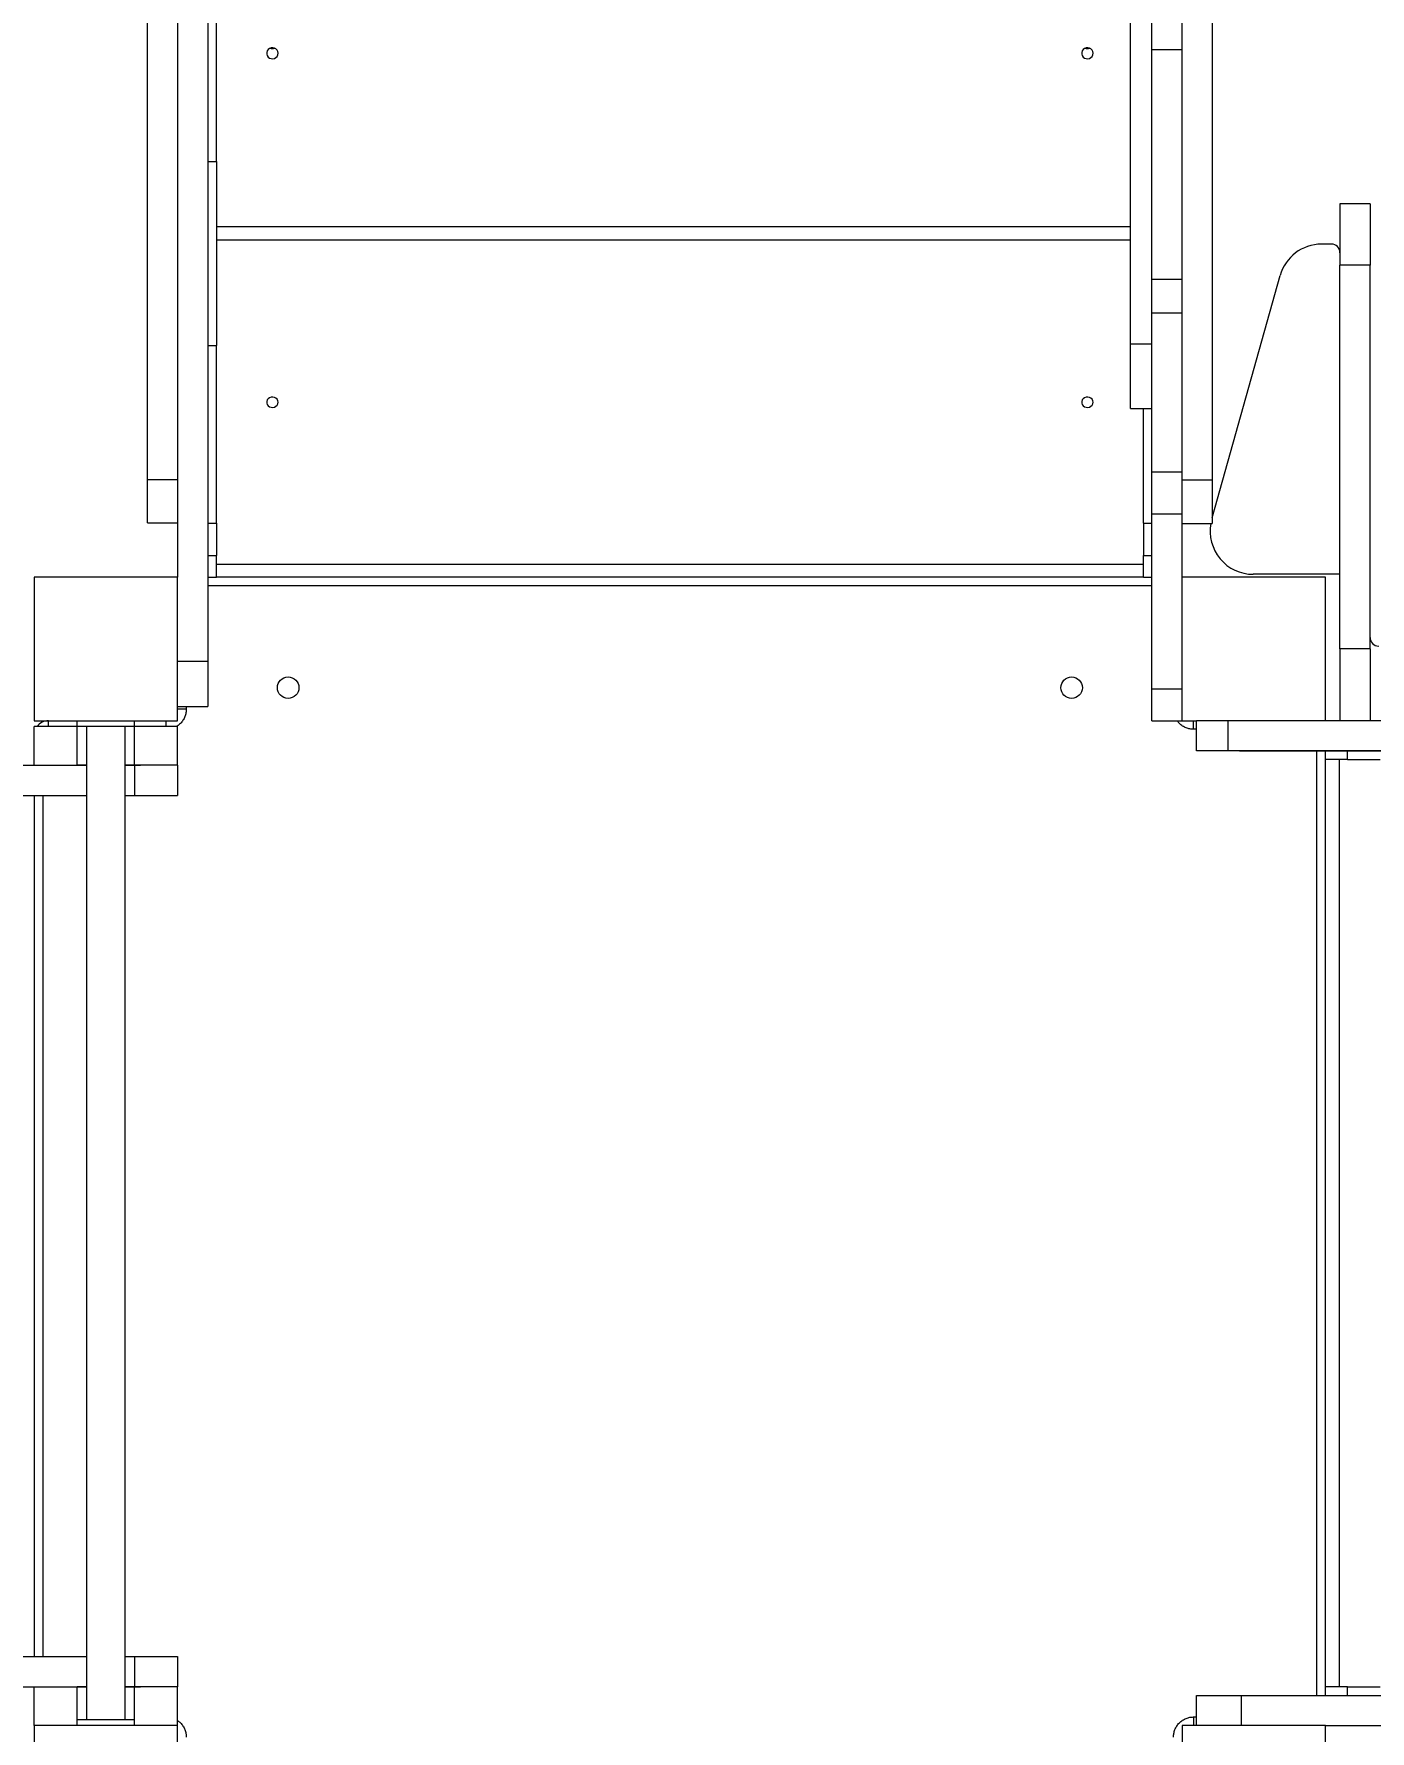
# Model space of a CAD drawing. Header units: millimetres. Extents: x -5785 to 6370, y -5702 to 4322.
# Drawn here: x -1774 to -842, y -1425 to -243 of the extents above; entities that cross this region are included whole.
import ezdxf

# ---------------------------------------------------------------- set-up
doc = ezdxf.new("R2010")
doc.units = ezdxf.units.MM
for name, color, linetype in [('DIKOM_ОБЪЕКТ', 7, 'Continuous'), ('DIKOM_РАЗМЕР_ЗОНА', 7, 'Continuous'), ('DIKOM_РАЗМЕР_ОБЪЕКТА', 7, 'Continuous')]:
    doc.layers.add(name, color=color, linetype=linetype)
doc.styles.add('style1', font='arial.ttf', dxfattribs={"width": 0.8})
doc.dimstyles.new('1-50', dxfattribs={"dimtxt": 300, "dimasz": 200, "dimexe": 100, "dimexo": 0, "dimgap": 100, "dimtad": 1, "dimtxsty": 'style1', "dimcen": 200, "dimclrd": 7, "dimclre": 7, "dimclrt": 7, "dimadec": 1, "dimazin": 2, "dimtfac": 1, "dimtmove": 0, "dimatfit": 2, "dimfxl": 0, "dimlwd": 25, "dimlwe": 18, "dimarcsym": 0})

# ---------------------------------------------------------------- blocks, each defined once
blk = doc.blocks.new('*D10')
at = {"layer": 'Defpoints', "color": 0, "transparency": 16777216}
for p in [(3537.6, 1026.6), (-3784.6, -1373.4), (3537.6, -3958.5)]:
    blk.add_point(p, dxfattribs=at)
at = {"layer": 'DIKOM_РАЗМЕР_ОБЪЕКТА', "color": 7, "lineweight": 18, "transparency": 16777216}
for p, q in [((3537.6, 1026.6), (3537.6, -4058.5)), ((-3784.6, -1373.4), (-3784.6, -4058.5))]:
    blk.add_line(p, q, dxfattribs=at)
at = {"layer": 'DIKOM_РАЗМЕР_ОБЪЕКТА', "color": 7, "lineweight": 25, "transparency": 16777216}
blk.add_line((-3584.6, -3958.5), (3337.6, -3958.5), dxfattribs=at)
at = {"layer": 'DIKOM_РАЗМЕР_ОБЪЕКТА', "color": 7, "transparency": 16777216}
for points in [[(-3584.6, -3925.1), (-3584.6, -3991.8), (-3784.6, -3958.5)], [(3337.6, -3925.1), (3337.6, -3991.8), (3537.6, -3958.5)]]:
    blk.add_solid(points, dxfattribs=at)
at = {"layer": 'DIKOM_РАЗМЕР_ОБЪЕКТА', "color": 7, "transparency": 16777216, "insert": (54.7, -3705.2), "char_height": 300, "attachment_point": 5, "style": 'style1'}
blk.add_mtext('7300', dxfattribs=at)
blk = doc.blocks.new('*D11')
at = {"layer": 'Defpoints', "color": 0, "transparency": 16777216}
for p in [(1426.5, 2828.6), (-973.5, -2755.3), (4484.2, -2755.3)]:
    blk.add_point(p, dxfattribs=at)
at = {"layer": 'DIKOM_РАЗМЕР_ОБЪЕКТА', "color": 7, "lineweight": 18, "transparency": 16777216}
for p, q in [((1426.5, 2828.6), (4584.2, 2828.6)), ((-973.5, -2755.3), (4584.2, -2755.3))]:
    blk.add_line(p, q, dxfattribs=at)
at = {"layer": 'DIKOM_РАЗМЕР_ОБЪЕКТА', "color": 7, "lineweight": 25, "transparency": 16777216}
blk.add_line((4484.2, 2628.6), (4484.2, -2555.3), dxfattribs=at)
at = {"layer": 'DIKOM_РАЗМЕР_ОБЪЕКТА', "color": 7, "transparency": 16777216}
for points in [[(4450.8, 2628.6), (4517.5, 2628.6), (4484.2, 2828.6)], [(4450.8, -2555.3), (4517.5, -2555.3), (4484.2, -2755.3)]]:
    blk.add_solid(points, dxfattribs=at)
at = {"layer": 'DIKOM_РАЗМЕР_ОБЪЕКТА', "color": 7, "transparency": 16777216, "insert": (4231, -38.9), "char_height": 300, "attachment_point": 5, "rotation": 90, "style": 'style1'}
blk.add_mtext('5600', dxfattribs=at)
blk = doc.blocks.new('*D12')
at = {"layer": 'Defpoints', "color": 0, "transparency": 16777216}
for p in [(5537.6, 1304.2), (-5784.6, -573.4), (5537.6, -5602.2)]:
    blk.add_point(p, dxfattribs=at)
at = {"layer": 'DIKOM_РАЗМЕР_ЗОНА', "color": 7, "lineweight": 18, "transparency": 16777216}
for p, q in [((5537.6, 1304.2), (5537.6, -5702.2)), ((-5784.6, -573.4), (-5784.6, -5702.2))]:
    blk.add_line(p, q, dxfattribs=at)
at = {"layer": 'DIKOM_РАЗМЕР_ЗОНА', "color": 7, "lineweight": 25, "transparency": 16777216}
blk.add_line((-5584.6, -5602.2), (5337.6, -5602.2), dxfattribs=at)
at = {"layer": 'DIKOM_РАЗМЕР_ЗОНА', "color": 7, "transparency": 16777216}
for points in [[(-5584.6, -5568.9), (-5584.6, -5635.6), (-5784.6, -5602.2)], [(5337.6, -5568.9), (5337.6, -5635.6), (5537.6, -5602.2)]]:
    blk.add_solid(points, dxfattribs=at)
at = {"layer": 'DIKOM_РАЗМЕР_ЗОНА', "color": 7, "transparency": 16777216, "insert": (-41.5, -5349), "char_height": 300, "attachment_point": 5, "style": 'style1'}
blk.add_mtext('11300', dxfattribs=at)
blk = doc.blocks.new('*D13')
at = {"layer": 'Defpoints', "color": 0, "transparency": 16777216}
for p in [(630.3, 4321.7), (-1263.4, -4255.3), (6269.7, -4255.3)]:
    blk.add_point(p, dxfattribs=at)
at = {"layer": 'DIKOM_РАЗМЕР_ЗОНА', "color": 7, "lineweight": 18, "transparency": 16777216}
for p, q in [((630.3, 4321.7), (6369.7, 4321.7)), ((-1263.4, -4255.3), (6369.7, -4255.3))]:
    blk.add_line(p, q, dxfattribs=at)
at = {"layer": 'DIKOM_РАЗМЕР_ЗОНА', "color": 7, "lineweight": 25, "transparency": 16777216}
blk.add_line((6269.7, 4121.7), (6269.7, -4055.3), dxfattribs=at)
at = {"layer": 'DIKOM_РАЗМЕР_ЗОНА', "color": 7, "transparency": 16777216}
for points in [[(6236.3, 4121.7), (6303, 4121.7), (6269.7, 4321.7)], [(6236.3, -4055.3), (6303, -4055.3), (6269.7, -4255.3)]]:
    blk.add_solid(points, dxfattribs=at)
at = {"layer": 'DIKOM_РАЗМЕР_ЗОНА', "color": 7, "transparency": 16777216, "insert": (6016.5, 570.8), "char_height": 300, "attachment_point": 5, "rotation": 90, "style": 'style1'}
blk.add_mtext('8600', dxfattribs=at)

msp = doc.modelspace()

# ---------------------------------------------------------------- linework, layer by layer
at = {"layer": 'DIKOM_ОБЪЕКТ', "color": 7, "linetype": 'Continuous', "lineweight": 15}
for p, q in [((-1652.462, 937.134), (-1652.462, -679.964)), ((-1673.462, 878.585), (-1673.462, -621.415)), ((-1694.462, -553.401), (-1694.462, 810.571)), ((-952.462, 810.127), (-952.462, -553.846)), ((-1646.462, -331.92), (-1646.462, -205.204)), ((-1009.462, -458.915), (-1009.462, -208.915)), ((-994.462, -253.915), (-994.462, -230.623)), ((-973.462, -253.915), (-973.462, -230.623)), ((-994.462, -253.915), (-973.462, -253.915)), ((-994.462, -413.915), (-994.462, -253.915)), ((-973.462, -413.915), (-973.462, -253.915)), ((-1652.462, -331.92), (-1646.462, -331.92)), ((-1646.462, -331.92), (-1646.462, -460.011)), ((-842.462, -361.415), (-863.462, -361.415)), ((-863.462, -361.415), (-863.462, -404.099)), ((-842.462, -361.415), (-842.462, -404.099)), ((-1646.462, -377.045), (-1009.462, -377.045)), ((-1009.462, -386.647), (-1646.462, -386.647)), ((-869.462, -389.415), (-876.308, -389.415)), ((-952.462, -580.129), (-905.197, -411.326)), ((-842.462, -404.099), (-863.462, -404.099)), ((-863.462, -671.415), (-863.462, -404.099)), ((-842.462, -671.415), (-842.462, -404.099)), ((-994.462, -413.915), (-973.462, -413.915)), ((-994.462, -437.207), (-994.462, -413.915)), ((-973.462, -437.207), (-973.462, -413.915)), ((-994.562, -433.915), (-994.462, -433.915)), ((-994.562, -441.151), (-994.562, -433.915)), ((-994.462, -437.207), (-973.462, -437.207)), ((-994.462, -547.998), (-994.462, -437.207)), ((-973.462, -547.998), (-973.462, -437.207)), ((-994.562, -441.151), (-994.462, -441.151)), ((-994.562, -533.331), (-994.562, -441.151)), ((-1652.462, -460.011), (-1646.462, -460.011)), ((-1646.462, -583.914), (-1646.462, -460.011)), ((-1009.462, -503.915), (-1009.462, -458.915)), ((-1009.462, -458.915), (-994.562, -458.915)), ((-1009.462, -503.915), (-994.562, -503.915)), ((-1000.462, -583.914), (-1000.462, -503.915)), ((-994.562, -533.331), (-994.462, -533.331)), ((-994.562, -591.999), (-994.562, -533.331)), ((-1694.462, -553.401), (-1673.462, -553.401)), ((-1694.462, -583.57), (-1694.462, -553.401)), ((-994.462, -547.998), (-973.462, -547.998)), ((-994.462, -577.332), (-994.462, -547.998)), ((-973.462, -577.332), (-973.462, -547.998)), ((-952.462, -553.846), (-973.462, -553.846)), ((-952.462, -553.846), (-952.462, -584.015)), ((-994.462, -577.332), (-973.462, -577.332)), ((-994.462, -699.268), (-994.462, -577.332)), ((-973.462, -699.268), (-973.462, -577.332)), ((-1694.462, -583.57), (-1673.462, -583.57)), ((-1652.462, -583.914), (-1646.462, -583.914)), ((-1646.462, -583.914), (-1646.462, -606.247)), ((-1000.462, -583.914), (-1000.462, -606.247)), ((-1000.462, -583.914), (-994.562, -583.914)), ((-973.462, -584.015), (-952.462, -584.015)), ((-994.562, -591.999), (-994.462, -591.999)), ((-994.562, -684.179), (-994.562, -591.999)), ((-1652.462, -606.247), (-1646.462, -606.247)), ((-1646.462, -621.415), (-1646.462, -606.247)), ((-1646.462, -612.477), (-1000.462, -612.477)), ((-1000.462, -621.415), (-1000.462, -606.247)), ((-1000.462, -606.247), (-994.562, -606.247)), ((-1773.462, -621.415), (-1773.462, -721.415)), ((-1673.462, -621.415), (-1773.462, -621.415)), ((-1673.462, -721.415), (-1673.462, -621.415)), ((-1652.462, -621.415), (-1646.462, -621.415)), ((-1000.462, -621.415), (-1646.462, -621.415)), ((-1000.462, -621.415), (-994.562, -621.415)), ((-873.462, -621.415), (-973.462, -621.415)), ((-863.462, -619.415), (-923.908, -619.415)), ((-873.462, -721.415), (-873.462, -621.415)), ((-994.562, -627.415), (-1652.462, -627.415)), ((-842.462, -671.415), (-863.462, -671.415)), ((-863.462, -671.415), (-863.462, -721.415)), ((-842.462, -671.415), (-842.462, -721.415)), ((-1673.462, -679.964), (-1652.462, -679.964)), ((-1652.462, -679.964), (-1652.462, -711.415)), ((-994.562, -684.179), (-994.462, -684.179)), ((-994.562, -691.415), (-994.562, -684.179)), ((-994.562, -691.415), (-994.462, -691.415)), ((-994.462, -699.268), (-973.462, -699.268)), ((-994.462, -721.415), (-994.462, -699.268)), ((-973.462, -721.415), (-973.462, -699.268)), ((-1673.462, -711.415), (-1652.462, -711.415)), ((-1667.462, -713.415), (-1673.462, -713.415)), ((-1667.462, -711.415), (-1667.462, -713.415)), ((-1773.468, -752.415), (-1773.468, -725.415)), ((-1773.468, -725.415), (-1773.458, -725.415)), ((-1773.462, -721.415), (-1673.462, -721.415)), ((-1773.458, -752.415), (-1773.458, -725.415)), ((-1743.458, -725.415), (-1773.458, -725.415)), ((-1763.462, -725.415), (-1763.462, -721.415)), ((-1743.462, -725.415), (-1743.462, -721.415)), ((-1703.462, -725.415), (-1743.462, -725.415)), ((-1743.458, -752.415), (-1743.458, -725.415)), ((-1736.962, -725.415), (-1736.962, -1417.415)), ((-1709.962, -1417.415), (-1709.962, -725.415)), ((-1703.462, -725.415), (-1703.462, -721.415)), ((-1703.461, -725.415), (-1703.462, -725.415)), ((-1703.461, -752.415), (-1703.461, -725.415)), ((-1673.461, -725.415), (-1703.461, -725.415)), ((-1681.462, -725.415), (-1681.462, -721.415)), ((-1673.461, -752.415), (-1673.461, -725.415)), ((-994.462, -721.415), (-973.462, -721.415)), ((-973.462, -721.415), (-963.462, -721.415)), ((-965.462, -727.415), (-965.462, -721.415)), ((-963.462, -727.415), (-965.462, -727.415)), ((-963.462, -742.415), (-963.462, -721.415)), ((-941.314, -721.415), (-963.462, -721.415)), ((-941.314, -742.415), (-941.314, -721.415)), ((-819.379, -721.415), (-941.314, -721.415)), ((-941.314, -742.415), (-963.462, -742.415)), ((-819.379, -742.415), (-941.314, -742.415)), ((-933.462, -742.515), (-933.462, -742.415)), ((-926.226, -742.515), (-933.462, -742.515)), ((-926.226, -742.515), (-926.226, -742.415)), ((-834.046, -742.515), (-926.226, -742.515)), ((-879.462, -1400.415), (-879.462, -742.515)), ((-873.462, -748.415), (-873.462, -742.515)), ((-858.145, -748.415), (-858.145, -742.515)), ((-1854.612, -752.415), (-1736.962, -752.415)), ((-1736.962, -752.415), (-1743.458, -752.415)), ((-1703.461, -752.415), (-1709.962, -752.415)), ((-1709.962, -752.415), (-1703.461, -752.415)), ((-1673.461, -752.415), (-1703.461, -752.415)), ((-1703.461, -752.415), (-1703.461, -773.415)), ((-1703.461, -752.415), (-1699.241, -752.415)), ((-1673.462, -752.415), (-1673.462, -773.415)), ((-858.145, -748.415), (-873.462, -748.415)), ((-873.462, -1394.415), (-873.462, -748.415)), ((-864.105, -748.415), (-864.105, -1394.415)), ((-858.145, -748.415), (-835.523, -748.415)), ((-1854.612, -773.415), (-1736.962, -773.415)), ((-1773.462, -773.415), (-1773.462, -1373.415)), ((-1767.462, -773.415), (-1767.462, -1373.415)), ((-1709.962, -773.415), (-1703.461, -773.415)), ((-1703.461, -773.415), (-1673.462, -773.415)), ((-1854.612, -1373.415), (-1736.962, -1373.415)), ((-1709.962, -1373.415), (-1703.461, -1373.415)), ((-1703.461, -1373.415), (-1703.461, -1394.415)), ((-1703.461, -1373.415), (-1673.462, -1373.415)), ((-1673.462, -1373.415), (-1673.462, -1394.415)), ((-1854.612, -1394.415), (-1736.962, -1394.415)), ((-1773.468, -1421.415), (-1773.468, -1394.415)), ((-1773.458, -1421.415), (-1773.458, -1394.415)), ((-1736.962, -1394.415), (-1743.458, -1394.415)), ((-1743.458, -1417.415), (-1743.458, -1394.415)), ((-1703.461, -1394.415), (-1709.962, -1394.415)), ((-1709.962, -1394.415), (-1703.461, -1394.415)), ((-1703.461, -1421.415), (-1703.461, -1394.415)), ((-1673.461, -1394.415), (-1703.461, -1394.415)), ((-1703.461, -1394.415), (-1699.241, -1394.415)), ((-1673.461, -1421.415), (-1673.461, -1394.415)), ((-873.462, -1400.415), (-873.462, -1394.415)), ((-858.145, -1394.415), (-873.462, -1394.415)), ((-858.145, -1394.415), (-835.523, -1394.415)), ((-858.145, -1400.415), (-858.145, -1394.415)), ((-963.462, -1421.415), (-963.462, -1400.415)), ((-963.462, -1400.415), (-932.01, -1400.415)), ((-932.01, -1421.415), (-932.01, -1400.415)), ((-932.01, -1400.415), (685.087, -1400.415)), ((-1743.462, -1421.415), (-1743.462, -1417.415)), ((-1703.462, -1417.415), (-1743.462, -1417.415)), ((-1703.462, -1421.415), (-1703.462, -1417.415)), ((-965.462, -1415.415), (-965.462, -1421.415)), ((-965.462, -1415.415), (-963.462, -1415.415)), ((-1773.468, -1421.415), (-1773.462, -1421.415)), ((-1773.462, -1421.415), (-1773.462, -1521.415)), ((-1673.462, -1421.415), (-1773.462, -1421.415)), ((-1673.462, -1521.415), (-1673.462, -1421.415)), ((-973.462, -1421.415), (-973.462, -1521.415)), ((-873.462, -1421.415), (-973.462, -1421.415)), ((-873.462, -1421.415), (626.538, -1421.415)), ((-873.462, -1521.415), (-873.462, -1421.415))]:
    msp.add_line(p, q, dxfattribs=at)
at = {"layer": 'DIKOM_ОБЪЕКТ', "color": 7, "linetype": 'Continuous', "lineweight": 15, "flags": 128}
for points in [[(-1603.462, -256.45), (-1603.639, -255.312), (-1604.157, -254.276), (-1604.968, -253.432), (-1606, -252.857), (-1607.163, -252.601), (-1608.352, -252.687), (-1609.462, -253.108), (-1610.394, -253.825), (-1611.066, -254.775), (-1611.417, -255.874), (-1611.417, -257.025), (-1611.066, -258.124), (-1610.394, -259.074), (-1609.462, -259.792), (-1608.352, -260.212), (-1607.163, -260.298), (-1606, -260.042), (-1604.968, -259.467), (-1604.157, -258.623), (-1603.639, -257.587), (-1603.462, -256.45)], [(-1035.462, -256.45), (-1035.639, -255.312), (-1036.157, -254.276), (-1036.968, -253.432), (-1038, -252.857), (-1039.163, -252.601), (-1040.352, -252.687), (-1041.462, -253.108), (-1042.394, -253.825), (-1043.066, -254.775), (-1043.417, -255.874), (-1043.417, -257.025), (-1043.066, -258.124), (-1042.394, -259.074), (-1041.462, -259.792), (-1040.352, -260.212), (-1039.163, -260.298), (-1038, -260.042), (-1036.968, -259.467), (-1036.157, -258.623), (-1035.639, -257.587), (-1035.462, -256.45)], [(-1603.462, -499.562), (-1603.639, -498.497), (-1604.157, -497.527), (-1604.968, -496.737), (-1606, -496.199), (-1607.163, -495.959), (-1608.352, -496.04), (-1609.462, -496.433), (-1610.394, -497.105), (-1611.066, -497.994), (-1611.417, -499.024), (-1611.417, -500.101), (-1611.066, -501.13), (-1610.394, -502.02), (-1609.462, -502.691), (-1608.352, -503.085), (-1607.163, -503.165), (-1606, -502.926), (-1604.968, -502.387), (-1604.157, -501.598), (-1603.639, -500.627), (-1603.462, -499.562)], [(-1035.462, -499.562), (-1035.639, -498.497), (-1036.157, -497.527), (-1036.968, -496.737), (-1038, -496.199), (-1039.163, -495.959), (-1040.352, -496.04), (-1041.462, -496.433), (-1042.394, -497.105), (-1043.066, -497.994), (-1043.417, -499.024), (-1043.417, -500.101), (-1043.066, -501.13), (-1042.394, -502.02), (-1041.462, -502.691), (-1040.352, -503.085), (-1039.163, -503.165), (-1038, -502.926), (-1036.968, -502.387), (-1036.157, -501.598), (-1035.639, -500.627), (-1035.462, -499.562)]]:
    msp.add_lwpolyline(points, dxfattribs=at)
at = {"layer": 'DIKOM_ОБЪЕКТ', "color": 7, "linetype": 'Continuous', "lineweight": 15}
for centre in [(-1596.462, -698.415), (-1050.462, -698.415)]:
    msp.add_circle(centre, 7.5, dxfattribs=at)
for centre, radius, start, end in [((-1607.462, -249.072), 4.133, 247.767336, 292.232664), ((-1039.462, -249.074), 4.131, 247.76011, 292.23989), ((-876.308, -419.415), 30, 90, 164.357754), ((-869.462, -395.415), 6, 0, 90), ((-923.908, -589.415), 30, 169.629485, 270), ((-836.462, -663.415), 6, 180, 270), ((-1763.462, -731.415), 10, 90, 143.130102)]:
    msp.add_arc(centre, radius, start, end, dxfattribs=at)
for points, knots in [([(-1667.462, -713.415), (-1667.507, -714.269), (-1667.6, -716.028), (-1668.38, -718.635), (-1669.667, -721.153), (-1671.507, -723.358), (-1673.117, -724.803), (-1674.162, -725.324), (-1674.345, -725.415)], [0, 0, 0, 0, 0.176723, 0.36404399, 0.5591466, 0.75839373, 0.95764085, 1, 1, 1, 1]), ([(-965.462, -727.415), (-966.315, -727.369), (-968.074, -727.276), (-970.686, -726.498), (-973.185, -725.2), (-975.347, -723.498), (-976.414, -722.07), (-976.904, -721.415)], [0, 0, 0, 0, 0.19055446, 0.39251762, 0.6028794, 0.81770654, 1, 1, 1, 1]), ([(-1673.461, -1417.973), (-1672.806, -1418.463), (-1671.379, -1419.53), (-1669.677, -1421.692), (-1668.378, -1424.191), (-1667.601, -1426.803), (-1667.507, -1428.561), (-1667.462, -1429.415)], [0, 0, 0, 0, 0.18225302, 0.39709841, 0.60746019, 0.80943933, 1, 1, 1, 1]), ([(-979.462, -1429.415), (-979.416, -1428.561), (-979.323, -1426.802), (-978.544, -1424.193), (-977.252, -1421.684), (-975.431, -1419.445), (-973.193, -1417.624), (-970.684, -1416.333), (-968.074, -1415.554), (-966.316, -1415.46), (-965.462, -1415.415)], [0, 0, 0, 0, 0.1165168, 0.24001506, 0.36863881, 0.50000403, 0.63136292, 0.75998891, 0.88348345, 1, 1, 1, 1])]:
    msp.add_open_spline(points, degree=3, knots=knots, dxfattribs=at)

# ---------------------------------------------------------------- dimensions: what is measured, and where the dimension line sits
at = {"layer": 'DIKOM_РАЗМЕР_ЗОНА'}
dim = msp.add_linear_dim(base=(6269.661, -4255.296), p1=(630.306, 4321.695), p2=(-1263.431, -4255.296), angle=90, text='8600', dimstyle='1-50', dxfattribs=at)
dim.commit()
dim.dimension.update_dxf_attribs({"geometry": '*D13', "text_midpoint": (6269.661, 570.811), "dimtype": 160})
dim = msp.add_linear_dim(base=(5537.647, -5602.229), p1=(-5784.57, -573.415), p2=(5537.647, 1304.242), text='11300', dimstyle='1-50', dxfattribs=at)
dim.commit()
dim.dimension.update_dxf_attribs({"geometry": '*D12', "text_midpoint": (-41.466, -5602.229), "dimtype": 160})
at = {"layer": 'DIKOM_РАЗМЕР_ОБЪЕКТА'}
dim = msp.add_linear_dim(base=(4484.16, -2755.296), p1=(1426.538, 2828.585), p2=(-973.462, -2755.296), angle=90, text='5600', dimstyle='1-50', dxfattribs=at)
dim.commit()
dim.dimension.update_dxf_attribs({"geometry": '*D11', "text_midpoint": (4484.16, -38.908), "dimtype": 160})
dim = msp.add_linear_dim(base=(3537.647, -3958.466), p1=(-3784.57, -1373.415), p2=(3537.647, 1026.585), text='7300', dimstyle='1-50', dxfattribs=at)
dim.commit()
dim.dimension.update_dxf_attribs({"geometry": '*D10', "text_midpoint": (54.693, -3958.466), "dimtype": 160})

doc.saveas('drawing.dxf')
